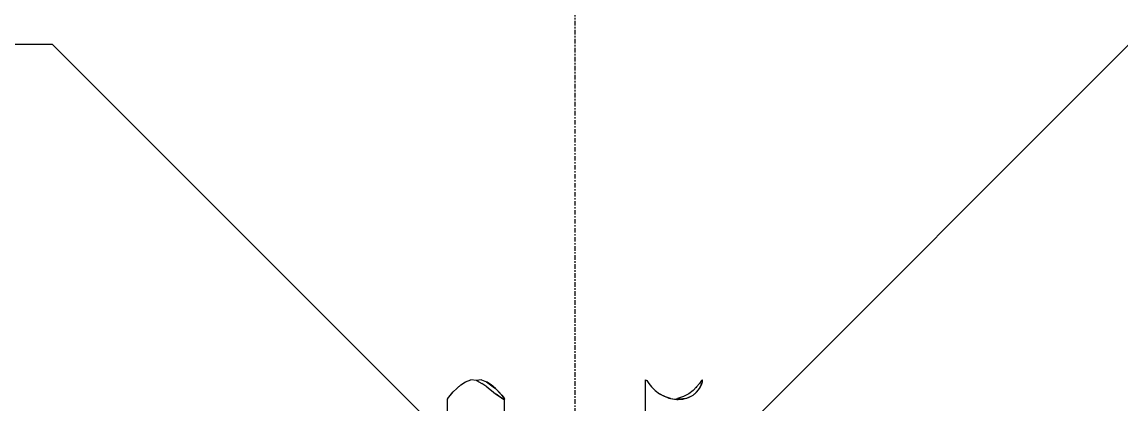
# Model space of a CAD drawing. Header units: millimetres. Extents: x -57554 to 16546, y 2142 to 98430.
# Drawn here: x -46033 to -45311, y 25752 to 26003 of the extents above; entities that cross this region are included whole.
import ezdxf

# ---------------------------------------------------------------- set-up
doc = ezdxf.new("R2010")
doc.units = ezdxf.units.MM
doc.linetypes.add('DXK_LINE_DOT3', pattern=[5.9187, 2.979, -0.9799, 0.9799, -0.9799])
doc.layers.add('S-Z2-A_TEXTUAL_ANNOTATION', color=7, linetype='Continuous')

msp = doc.modelspace()

# ---------------------------------------------------------------- linework, layer by layer
at = {"color": 1, "linetype": 'DXK_LINE_DOT3'}
msp.add_line((-45669.52, 20224.55), (-45669.52, 32724.55), dxfattribs=at)
at = {"color": 2, "linetype": 'Continuous'}
for p, q in [((-45744.46, 25765.08), (-45741.43, 25767.17)), ((-45741.43, 25767.17), (-45737.98, 25768.4)), ((-45734.2, 25767.87), (-45737.98, 25768.4)), ((-45731.05, 25768.4), (-45734.52, 25767.91)), ((-45734.2, 25767.87), (-45730.79, 25766.06)), ((-45731.05, 25768.4), (-45727.61, 25767.17)), ((-45727.61, 25767.17), (-45722.35, 25763.15)), ((-45724.57, 25765.08), (-45727.61, 25767.17)), ((-45623.2, 25691.67), (-45623.19, 25768.4)), ((-45623.19, 25768.4), (-45622.45, 25767.87)), ((-45623.19, 25768.4), (-45623.02, 25768.28)), ((-45623.02, 25768.28), (-45622.45, 25767.87)), ((-45622.45, 25767.87), (-45621.15, 25766.06)), ((-45586.58, 25767.87), (-45587.88, 25766.06)), ((-45587.51, 25763.15), (-45585.86, 25767.17)), ((-45586.58, 25767.87), (-45585.85, 25768.4)), ((-45586.02, 25768.28), (-45586.58, 25767.87)), ((-45586.5, 25765.08), (-45585.86, 25767.17)), ((-45585.85, 25768.4), (-45586.02, 25768.28)), ((-45585.86, 25767.17), (-45585.85, 25768.4)), ((-45751.38, 25758.37), (-45749.49, 25760.44)), ((-45750.78, 25759.03), (-45749.49, 25760.44)), ((-45749.49, 25760.44), (-45747.18, 25762.72)), ((-45747.18, 25762.72), (-45744.46, 25765.08)), ((-45747.18, 25762.72), (-45746.69, 25763.15)), ((-45746.69, 25763.15), (-45744.46, 25765.08)), ((-45727.53, 25763.76), (-45730.79, 25766.06)), ((-45727.53, 25763.76), (-45724.47, 25761.41)), ((-45722.35, 25763.15), (-45724.57, 25765.08)), ((-45721.85, 25762.72), (-45724.57, 25765.08)), ((-45724.47, 25761.41), (-45721.71, 25759.25)), ((-45722.35, 25763.15), (-45721.85, 25762.72)), ((-45721.85, 25762.72), (-45718.26, 25759.03)), ((-45719.54, 25760.44), (-45721.85, 25762.72)), ((-45717.66, 25758.37), (-45719.54, 25760.44)), ((-45621.15, 25766.06), (-45619.31, 25763.76)), ((-45619.31, 25763.76), (-45616.97, 25761.41)), ((-45616.97, 25761.41), (-45614.15, 25759.25)), ((-45592.07, 25761.41), (-45594.88, 25759.25)), ((-45589.72, 25763.76), (-45592.07, 25761.41)), ((-45589.54, 25760.44), (-45591.98, 25758.37)), ((-45591.21, 25759.03), (-45587.74, 25762.72)), ((-45589.72, 25763.76), (-45590.32, 25763.16)), ((-45587.88, 25766.06), (-45589.72, 25763.76)), ((-45589.54, 25760.44), (-45587.74, 25762.72)), ((-45587.74, 25762.72), (-45586.5, 25765.08)), ((-45753.26, 25755.66), (-45752.71, 25756.69)), ((-45753.26, 25755.66), (-45752.86, 25756.4)), ((-45753.26, 25691.68), (-45753.26, 25755.66)), ((-45752.86, 25756.4), (-45752.71, 25756.69)), ((-45752.71, 25756.69), (-45751.38, 25758.37)), ((-45751.38, 25758.37), (-45750.78, 25759.03)), ((-45721.71, 25759.25), (-45721.39, 25759.01)), ((-45721.71, 25759.25), (-45719.23, 25757.36)), ((-45717.82, 25756.4), (-45721.39, 25759.01)), ((-45721.39, 25759.01), (-45719.23, 25757.36)), ((-45719.23, 25757.36), (-45717.28, 25756.02)), ((-45718.26, 25759.03), (-45717.66, 25758.37)), ((-45716.09, 25755.43), (-45717.82, 25756.4)), ((-45717.82, 25756.4), (-45717.28, 25756.02)), ((-45717.76, 25756.36), (-45716.17, 25756.4)), ((-45717.66, 25758.37), (-45716.17, 25756.4)), ((-45716.33, 25756.69), (-45717.66, 25758.37)), ((-45717.28, 25756.02), (-45716.09, 25755.43)), ((-45716.17, 25756.4), (-45716.33, 25756.69)), ((-45715.78, 25755.66), (-45716.33, 25756.69)), ((-45716.02, 25755.48), (-45716.17, 25756.4)), ((-45716.17, 25756.4), (-45715.78, 25755.66)), ((-45716.09, 25755.43), (-45716.02, 25755.48)), ((-45716.02, 25755.48), (-45715.78, 25755.66)), ((-45715.77, 25691.68), (-45715.78, 25755.66)), ((-45614.15, 25759.25), (-45613.72, 25759.01)), ((-45610.73, 25757.36), (-45614.15, 25759.25)), ((-45613.72, 25759.01), (-45607.94, 25756.4)), ((-45606.85, 25756.02), (-45610.73, 25757.36)), ((-45607.94, 25756.4), (-45602.79, 25755.43)), ((-45606.85, 25756.02), (-45602.79, 25755.43)), ((-45604.31, 25755.72), (-45596.16, 25756.4)), ((-45604.22, 25755.73), (-45602.18, 25756.02)), ((-45602.79, 25755.43), (-45601.92, 25755.48)), ((-45598.3, 25757.36), (-45602.18, 25756.02)), ((-45601.92, 25755.48), (-45596.16, 25756.4)), ((-45601.92, 25755.48), (-45598.81, 25755.66)), ((-45598.81, 25755.66), (-45595.12, 25756.69)), ((-45594.88, 25759.25), (-45598.3, 25757.36)), ((-45596.16, 25756.4), (-45591.98, 25758.37)), ((-45595.12, 25756.69), (-45591.98, 25758.37))]:
    msp.add_line(p, q, dxfattribs=at)
at = {"layer": 'S-Z2-A_TEXTUAL_ANNOTATION'}
for p, q in [((-46550.91, 25988.81), (-46012.77, 25988.81)), ((-45659.22, 25635.26), (-46012.77, 25988.81)), ((-45659.22, 25635.26), (-45305.67, 25988.81))]:
    msp.add_line(p, q, dxfattribs=at)

doc.saveas('drawing.dxf')
